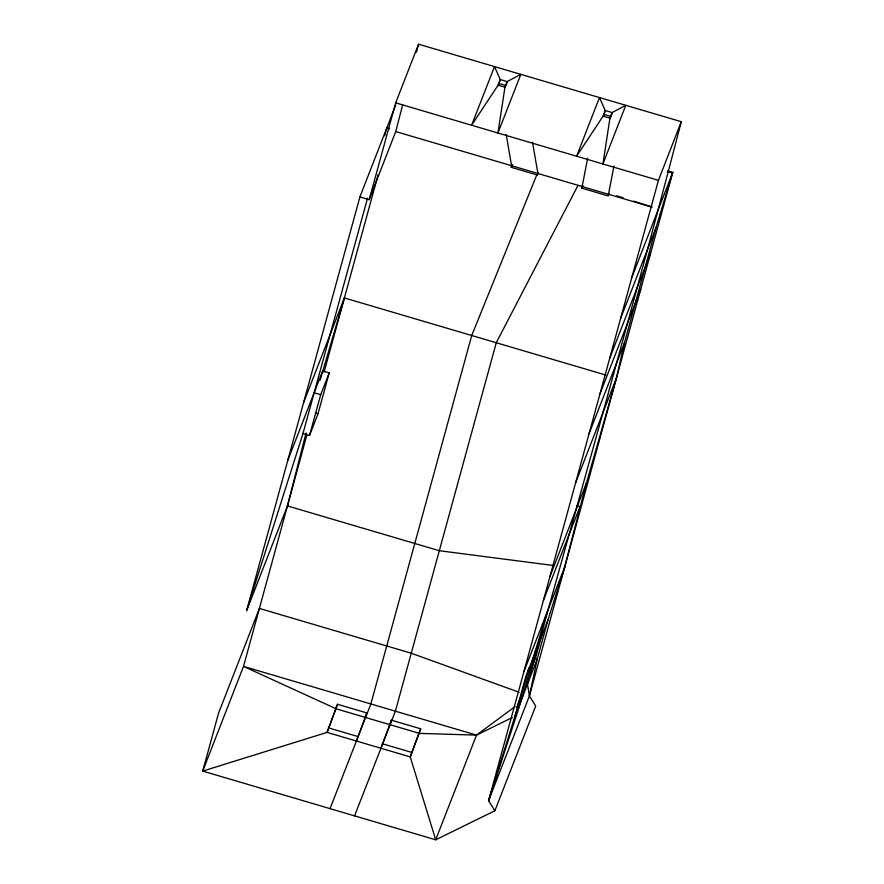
<?xml version="1.0" encoding="UTF-8"?>
<svg xmlns="http://www.w3.org/2000/svg" width="884" height="884" viewBox="0 0 884 884"><rect width="100%" height="100%" fill="white"/><g stroke="black" fill="none" stroke-linecap="round" stroke-linejoin="round"><path stroke-width="1.33" d="M504.952 87.196L497.946 133.02L520.809 74.355L507.129 81.604L504.952 87.196L498.101 85.173L471.614 125.252L494.488 66.598L500.278 79.582L498.333 85.737M609.938 118.158L602.921 163.982L625.795 105.318L612.115 112.566L609.938 118.158L603.076 116.135L576.6 156.214L599.474 97.56L605.253 110.544L603.319 116.699M582.147 186.524L587.661 158.214M608.479 194.292L613.982 165.982M519.019 692.227L411.259 653.221L259.399 608.435L218.58 713.123L202.712 771.091L435.702 839.8L494.885 810.75L488.587 800.672L529.405 695.984L537.306 658.889L547.947 619.993L564.732 566.964L586.556 482.642L616.413 378.175L624.447 342.915L655.972 227.763L672.724 172.479L667.464 170.932M395.767 104.953L359.898 196.944L246.647 610.612L287.455 505.924L306.063 432.961M359.898 196.944L369.169 199.685L395.734 131.55L402.64 105.074M416.474 52.145L418.541 44.2L681.288 121.683C632.447 309.798 579.418 496.797 527.483 684.072L529.405 695.984L535.693 706.062L494.885 810.75M246.647 610.612L302.98 433.525L367.523 198.204M384.673 135.76L386.861 127.793L389.49 128.567M369.169 199.685L395.678 102.853L418.541 44.2M320.118 380.164L344.395 297.952L605.849 375.059M307.046 434.398L243.52 666.403L202.712 771.091L327.08 732.383L410.253 756.914L435.702 839.8L476.52 735.112L515.085 706.581M324.085 372.131L378.186 174.535M302.98 433.525L309.533 435.469L320.704 394.695L329.202 372.893L322.638 370.96L287.775 460.365M309.533 435.469L318.041 413.668L329.202 372.893M337.511 704.272L327.08 732.383L337.511 704.272L366.827 712.924L365.578 717.488M506.421 84.212L507.129 81.604L500.278 79.582L498.101 85.173M532.522 142.247L537.903 173.474L538.301 172.457L537.571 175.098L511.25 167.341L511.969 164.689L511.582 165.706L506.189 134.478M356.396 741.035L366.827 712.924M380.927 748.262L391.358 720.151L420.685 728.803L410.253 756.914L420.685 728.803M390.109 724.725L391.358 720.151M609.109 193.441L608.148 195.917L581.827 188.148L582.545 185.507M610.17 118.721L612.115 112.566L605.253 110.544L603.076 116.135M547.329 611.584L533.14 657.983L522.488 696.879L488.587 800.672L658.425 180.347L681.288 121.683M488.587 800.672L514.919 716.305L525.571 677.398L547.947 619.993M516.786 707.377L521.041 696.448L528.853 667.928M530.035 672.194L535.439 658.337L542.898 631.11M529.405 695.984L672.724 172.479L667.309 172.093M303.588 402.64L344.395 297.952M511.25 167.341L512.212 164.866M330.041 808.639L370.86 703.951L471.724 335.5L536.687 175.109M581.827 188.148L582.788 185.684M354.572 815.877L395.391 711.189L496.267 342.738L578.025 185.353M631.916 277.167L672.724 172.479M620.612 318.45L655.972 227.763M609.772 358.031L650.591 253.343M599.916 394.032L640.734 289.344M589.087 433.613L624.447 342.915M575.594 482.863L616.413 378.175M549.97 576.49L586.556 482.642M543.417 600.391L580.014 506.532L576.722 505.571M523.914 671.652L564.732 566.964M514.919 716.305L537.306 658.889L535.439 658.337M476.52 735.112L243.52 666.403L336.252 708.846L419.436 733.377L476.52 735.112L512.267 717.565M553.826 565.55L439.326 550.721L287.455 505.924M499.206 83.494L506.057 85.527M604.181 114.456L611.043 116.478M395.678 102.853L658.425 180.347M395.734 131.55L651.895 207.099M314.14 392.75L320.704 394.695M315.411 412.894L318.041 413.668M521.041 696.448L522.488 696.879M328.329 727.808L357.655 736.46M382.186 743.698L411.502 752.339M616.701 195.762L623.231 197.828M633.673 201.154L651.95 206.955M386.861 127.793L389.391 128.865"/></g></svg>
